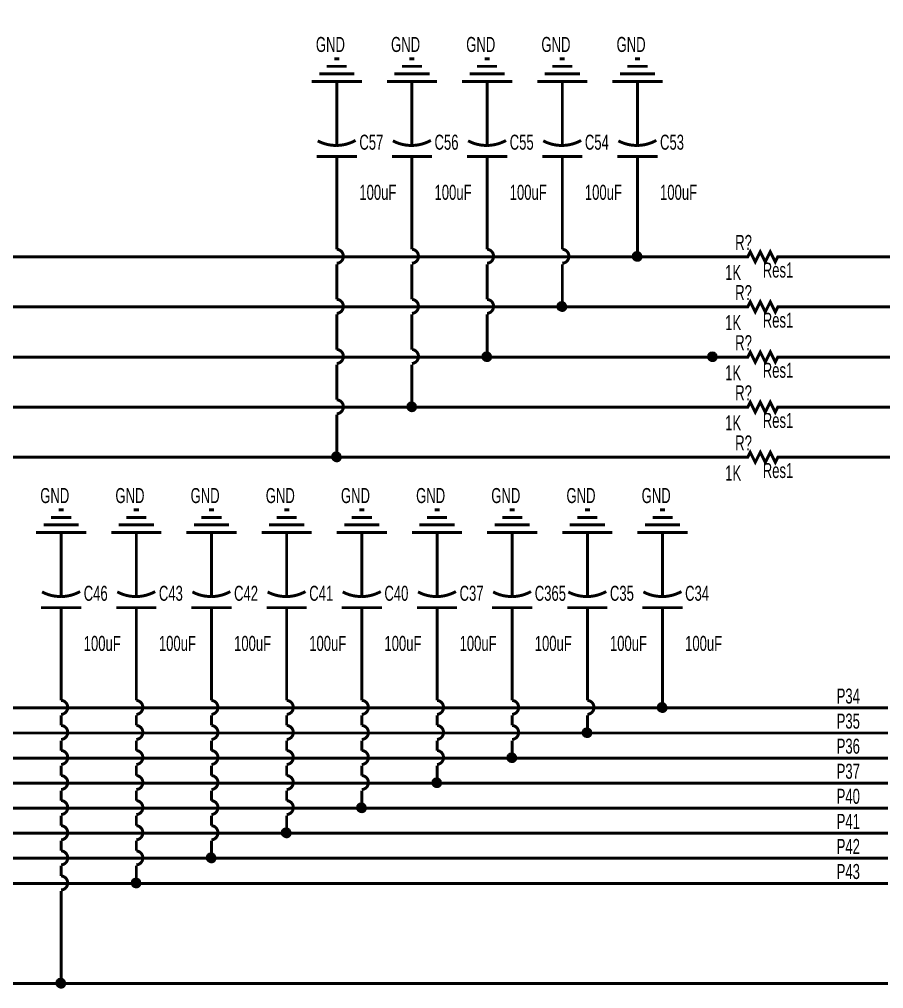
# Model space of a CAD drawing. Extents: x 0 to 22.3, y 0 to 15.7.
# Drawn here: x 2.633 to 6.082, y 2.88 to 6.747 of the extents above; entities that cross this region are included whole.
import ezdxf

# ---------------------------------------------------------------- set-up
doc = ezdxf.new("R2010")
doc.units = 0
doc.header["$MEASUREMENT"] = 0
doc.layers.get('0').update_dxf_attribs({"linetype": 'CONTINUOUS'})

msp = doc.modelspace()

# ---------------------------------------------------------------- linework, layer by layer
at = {"const_width": 0.0118}
for points in [[(5.4, 5.8), (2.3, 5.8), (2.3, 7.2), (0.9, 7.2)], [(5.4, 5.6), (2.2, 5.6), (2.2, 7.1), (0.9, 7.1)], [(5.5, 5.4), (2.1, 5.4), (2.1, 7), (0.9, 7)], [(5.4, 5.2), (2, 5.2), (2, 6.9), (0.9, 6.9)], [(5.4, 5), (1.9, 5), (1.9, 6.8), (0.9, 6.8)], [(5.9, 4), (1.8, 4), (1.8, 6.7), (0.9, 6.7)], [(5.9, 3.9), (1.7, 3.9), (1.7, 6.6), (0.9, 6.6)], [(3.89, 6.59), (3.91, 6.59)], [(4.19, 6.59), (4.21, 6.59)], [(4.49, 6.59), (4.51, 6.59)], [(4.79, 6.59), (4.81, 6.59)], [(5.09, 6.59), (5.11, 6.59)], [(3.83, 6.53), (3.97, 6.53)], [(3.86, 6.56), (3.94, 6.56)], [(4.13, 6.53), (4.27, 6.53)], [(4.16, 6.56), (4.24, 6.56)], [(4.43, 6.53), (4.57, 6.53)], [(4.46, 6.56), (4.54, 6.56)], [(4.73, 6.53), (4.87, 6.53)], [(4.76, 6.56), (4.84, 6.56)], [(5.03, 6.53), (5.17, 6.53)], [(5.06, 6.56), (5.14, 6.56)], [(5.9, 3.8), (1.6, 3.8), (1.6, 6.5), (0.9, 6.5)], [(3.8, 6.5), (4, 6.5)], [(3.9, 6.4), (3.9, 6.5)], [(4.1, 6.5), (4.3, 6.5)], [(4.2, 6.4), (4.2, 6.5)], [(4.4, 6.5), (4.6, 6.5)], [(4.5, 6.4), (4.5, 6.5)], [(4.7, 6.5), (4.9, 6.5)], [(4.8, 6.4), (4.8, 6.5)], [(5, 6.5), (5.2, 6.5)], [(5.1, 6.4), (5.1, 6.5)], [(5.9, 3.7), (1.5, 3.7), (1.5, 6.4), (0.9, 6.4)], [(3.9, 6.3), (3.9, 6.4)], [(4.2, 6.3), (4.2, 6.4)], [(4.5, 6.3), (4.5, 6.4)], [(4.8, 6.3), (4.8, 6.4)], [(5.1, 6.3), (5.1, 6.4)], [(5.9, 3.6), (1.4, 3.6), (1.4, 6.3), (0.9, 6.3)], [(3.9, 6.24), (3.9, 6.3)], [(4.2, 6.24), (4.2, 6.3)], [(4.5, 6.24), (4.5, 6.3)], [(4.8, 6.24), (4.8, 6.3)], [(5.1, 6.24), (5.1, 6.3)], [(3.823824, 6.262659), (3.836268, 6.256744), (3.84918, 6.251936), (3.862462, 6.248272), (3.876013, 6.24578), (3.889729, 6.244479), (3.89994, 6.244289)], [(3.89994, 6.244289), (3.913695, 6.24508), (3.927329, 6.247066), (3.940738, 6.250234), (3.95382, 6.254558), (3.966475, 6.260007), (3.975066, 6.264489)], [(4.12367, 6.262745), (4.136142, 6.256815), (4.149083, 6.251993), (4.162398, 6.248314), (4.175982, 6.245806), (4.189735, 6.244489), (4.199952, 6.244287)], [(4.199952, 6.244287), (4.213745, 6.245059), (4.227419, 6.247028), (4.240869, 6.250178), (4.253992, 6.254485), (4.266689, 6.259917), (4.275334, 6.264401)], [(4.423924, 6.262831), (4.436354, 6.256887), (4.449255, 6.25205), (4.462528, 6.248355), (4.476073, 6.245831), (4.489786, 6.244498), (4.499952, 6.244284)], [(4.499952, 6.244284), (4.513709, 6.245039), (4.527348, 6.246989), (4.540765, 6.250122), (4.553858, 6.254412), (4.566527, 6.259827), (4.575177, 6.264313)], [(4.723872, 6.262741), (4.736309, 6.256812), (4.749216, 6.25199), (4.762494, 6.248312), (4.776041, 6.245805), (4.789756, 6.244488), (4.799946, 6.244287)], [(4.799946, 6.244287), (4.813702, 6.24506), (4.827338, 6.24703), (4.840751, 6.25018), (4.853838, 6.254488), (4.8665, 6.259921), (4.875119, 6.264405)], [(5.02382, 6.262651), (5.036264, 6.256737), (5.049177, 6.251931), (5.062459, 6.248268), (5.07601, 6.245778), (5.089726, 6.244478), (5.09994, 6.24429)], [(5.09994, 6.24429), (5.113695, 6.245082), (5.127328, 6.24707), (5.140737, 6.250239), (5.153818, 6.254565), (5.166472, 6.260015), (5.175061, 6.264497)], [(5.9, 3.5), (1.3, 3.5), (1.3, 6.2), (0.9, 6.2)], [(3.98, 6.2), (3.82, 6.2)], [(3.9, 6.2), (3.9, 6.1)], [(4.28, 6.2), (4.12, 6.2)], [(4.2, 6.2), (4.2, 6.1)], [(4.58, 6.2), (4.42, 6.2)], [(4.5, 6.2), (4.5, 6.1)], [(4.88, 6.2), (4.72, 6.2)], [(4.8, 6.2), (4.8, 6.1)], [(5.18, 6.2), (5.02, 6.2)], [(5.1, 6.2), (5.1, 6.1)], [(5.9, 3.4), (1.2, 3.4), (1.2, 6.1), (0.9, 6.1)], [(3.9, 6.1), (3.9, 5.83)], [(4.2, 6.1), (4.2, 5.83)], [(4.5, 6.1), (4.5, 5.83)], [(4.8, 6.1), (4.8, 5.83)], [(5.1, 6.1), (5.1, 5.8)], [(5.9, 3.3), (1.1, 3.3), (1.1, 6), (0.9, 6)], [(6.1, 2.9), (1, 2.9), (1, 5.9), (0.9, 5.9)], [(3.899769, 5.774118), (3.902202, 5.774361), (3.904604, 5.774816), (3.906958, 5.775477), (3.909245, 5.776342), (3.911448, 5.777403), (3.91355, 5.778651), (3.915536, 5.780079), (3.917389, 5.781673), (3.919097, 5.783424), (3.920645, 5.785316), (3.922023, 5.787337), (3.923219, 5.789469), (3.924225, 5.791698), (3.925033, 5.794006), (3.925637, 5.796376), (3.926032, 5.79879), (3.926215, 5.801228), (3.926185, 5.803673), (3.925942, 5.806107), (3.925488, 5.80851), (3.924826, 5.810864), (3.923962, 5.813151), (3.922901, 5.815355), (3.921653, 5.817458), (3.920226, 5.819443), (3.918631, 5.821297), (3.916881, 5.823005), (3.914989, 5.824554), (3.912969, 5.825932), (3.910837, 5.827128), (3.908608, 5.828135), (3.906301, 5.828943), (3.903931, 5.829546), (3.901519, 5.829941), (3.900005, 5.83008)], [(4.19974, 5.77413), (4.202171, 5.77439), (4.20457, 5.77486), (4.206919, 5.775539), (4.2092, 5.776419), (4.211396, 5.777495), (4.21349, 5.778758), (4.215465, 5.780199), (4.217308, 5.781806), (4.219003, 5.783569), (4.220538, 5.785472), (4.221902, 5.787501), (4.223084, 5.789642), (4.224074, 5.791878), (4.224866, 5.794192), (4.225453, 5.796566), (4.225832, 5.798982), (4.225998, 5.801422), (4.225951, 5.803867), (4.225691, 5.806298), (4.225221, 5.808698), (4.224543, 5.811047), (4.223662, 5.813329), (4.222587, 5.815525), (4.221324, 5.817619), (4.219883, 5.819595), (4.218276, 5.821438), (4.216514, 5.823134), (4.214611, 5.824669), (4.212582, 5.826033), (4.210441, 5.827215), (4.208206, 5.828206), (4.205893, 5.828998), (4.20352, 5.829585), (4.201104, 5.829964), (4.200004, 5.830065)], [(4.49971, 5.774142), (4.50214, 5.774419), (4.504536, 5.774906), (4.50688, 5.775601), (4.509155, 5.776497), (4.511343, 5.777588), (4.513428, 5.778865), (4.515393, 5.78032), (4.517225, 5.78194), (4.518908, 5.783714), (4.52043, 5.785627), (4.52178, 5.787667), (4.522947, 5.789816), (4.523922, 5.792058), (4.524698, 5.794377), (4.525269, 5.796755), (4.525631, 5.799174), (4.52578, 5.801614), (4.525716, 5.804059), (4.52544, 5.806489), (4.524953, 5.808885), (4.524258, 5.81123), (4.523362, 5.813506), (4.522272, 5.815694), (4.520994, 5.817779), (4.51954, 5.819745), (4.51792, 5.821577), (4.516147, 5.823261), (4.514234, 5.824783), (4.512195, 5.826133), (4.510046, 5.8273), (4.507804, 5.828276), (4.505486, 5.829052), (4.503108, 5.829623), (4.50069, 5.829985), (4.500003, 5.830048)], [(4.799796, 5.774109), (4.80223, 5.774337), (4.804635, 5.774776), (4.806993, 5.775423), (4.809285, 5.776273), (4.811495, 5.77732), (4.813605, 5.778555), (4.8156, 5.77997), (4.817463, 5.781553), (4.819181, 5.783293), (4.820742, 5.785176), (4.822132, 5.787187), (4.823342, 5.789312), (4.824362, 5.791535), (4.825184, 5.793838), (4.825803, 5.796204), (4.826213, 5.798615), (4.826411, 5.801052), (4.826397, 5.803497), (4.826169, 5.805932), (4.82573, 5.808338), (4.825083, 5.810696), (4.824233, 5.812989), (4.823186, 5.815199), (4.821951, 5.81731), (4.820537, 5.819305), (4.818954, 5.821168), (4.817215, 5.822887), (4.815332, 5.824448), (4.813321, 5.825838), (4.811196, 5.827048), (4.808974, 5.828069), (4.806672, 5.828891), (4.804306, 5.82951), (4.801896, 5.82992), (4.800005, 5.830093)], [(5.5, 5.8), (5.4, 5.8)], [(5.7, 5.8), (5.66, 5.8), (5.65, 5.78), (5.63, 5.82), (5.61, 5.78), (5.59, 5.82), (5.57, 5.78), (5.55, 5.82), (5.54, 5.8), (5.5, 5.8)], [(5.7, 5.8), (5.8, 5.8)], [(6.9, 5.8), (5.8, 5.8)], [(3.9, 5.77), (3.9, 5.63)], [(4.2, 5.77), (4.2, 5.63)], [(4.5, 5.77), (4.5, 5.63)], [(4.8, 5.77), (4.8, 5.6)], [(3.899764, 5.574217), (3.902197, 5.57446), (3.9046, 5.574914), (3.906954, 5.575575), (3.909241, 5.576439), (3.911444, 5.5775), (3.913546, 5.578748), (3.915532, 5.580175), (3.917386, 5.581769), (3.919094, 5.583519), (3.920642, 5.585412), (3.92202, 5.587432), (3.923217, 5.589564), (3.924224, 5.591793), (3.925032, 5.594101), (3.925636, 5.596471), (3.926031, 5.598884), (3.926215, 5.601323), (3.926185, 5.603768), (3.925943, 5.606201), (3.925489, 5.608604), (3.924828, 5.610959), (3.923963, 5.613246), (3.922903, 5.61545), (3.921655, 5.617553), (3.920229, 5.619539), (3.918635, 5.621393), (3.916885, 5.623101), (3.914993, 5.62465), (3.912973, 5.626028), (3.910841, 5.627225), (3.908613, 5.628232), (3.906305, 5.62904), (3.903936, 5.629645), (3.901523, 5.63004), (3.900011, 5.630179)], [(4.199734, 5.574229), (4.202166, 5.574488), (4.204565, 5.574958), (4.206914, 5.575636), (4.209195, 5.576516), (4.211391, 5.577591), (4.213485, 5.578854), (4.215461, 5.580295), (4.217304, 5.581902), (4.218999, 5.583664), (4.220535, 5.585567), (4.221899, 5.587596), (4.223081, 5.589737), (4.224072, 5.591972), (4.224865, 5.594286), (4.225452, 5.59666), (4.225831, 5.599076), (4.225998, 5.601515), (4.225951, 5.60396), (4.225692, 5.606392), (4.225222, 5.608792), (4.224544, 5.611142), (4.223665, 5.613423), (4.222589, 5.61562), (4.221327, 5.617714), (4.219887, 5.61969), (4.21828, 5.621533), (4.216518, 5.623229), (4.214616, 5.624765), (4.212587, 5.62613), (4.210446, 5.627312), (4.208211, 5.628303), (4.205898, 5.629096), (4.203525, 5.629683), (4.201109, 5.630062), (4.200012, 5.630164)], [(4.499704, 5.574241), (4.502134, 5.574517), (4.50453, 5.575004), (4.506874, 5.575698), (4.509149, 5.576594), (4.511338, 5.577684), (4.513423, 5.578961), (4.515389, 5.580415), (4.517221, 5.582035), (4.518904, 5.583808), (4.520427, 5.585722), (4.521777, 5.587761), (4.522944, 5.589909), (4.52392, 5.592152), (4.524696, 5.594471), (4.525268, 5.596848), (4.52563, 5.599267), (4.52578, 5.601708), (4.525717, 5.604152), (4.525441, 5.606582), (4.524954, 5.608979), (4.52426, 5.611324), (4.523365, 5.613599), (4.522275, 5.615788), (4.520998, 5.617874), (4.519544, 5.61984), (4.517925, 5.621672), (4.516152, 5.623356), (4.514239, 5.624879), (4.5122, 5.626229), (4.510052, 5.627397), (4.50781, 5.628373), (4.505491, 5.629149), (4.503114, 5.629721), (4.500696, 5.630083), (4.500011, 5.630147)], [(5.7, 5.6), (5.66, 5.6), (5.65, 5.58), (5.63, 5.62), (5.61, 5.58), (5.59, 5.62), (5.57, 5.58), (5.55, 5.62), (5.54, 5.6), (5.5, 5.6)], [(3.9, 5.57), (3.9, 5.43)], [(4.2, 5.57), (4.2, 5.43)], [(4.5, 5.57), (4.5, 5.4)], [(5.5, 5.6), (5.4, 5.6)], [(5.7, 5.6), (5.8, 5.6)], [(6.87, 5.6), (5.8, 5.6)], [(3.899759, 5.374317), (3.902192, 5.374559), (3.904595, 5.375013), (3.906949, 5.375674), (3.909236, 5.376537), (3.91144, 5.377597), (3.913542, 5.378845), (3.915528, 5.380272), (3.917382, 5.381866), (3.91909, 5.383616), (3.92064, 5.385508), (3.922018, 5.387528), (3.923215, 5.38966), (3.924222, 5.391889), (3.92503, 5.394196), (3.925635, 5.396566), (3.926031, 5.398979), (3.926215, 5.401418), (3.926186, 5.403863), (3.925943, 5.406296), (3.92549, 5.4087), (3.924829, 5.411054), (3.923965, 5.413342), (3.922906, 5.415546), (3.921658, 5.417649), (3.920232, 5.419635), (3.918638, 5.421489), (3.916888, 5.423198), (3.914997, 5.424747), (3.912977, 5.426126), (3.910845, 5.427323), (3.908617, 5.42833), (3.90631, 5.429139), (3.903941, 5.429744), (3.901528, 5.43014), (3.900018, 5.430279)], [(4.199729, 5.374328), (4.20216, 5.374587), (4.20456, 5.375057), (4.206909, 5.375734), (4.20919, 5.376614), (4.211387, 5.377689), (4.213481, 5.378951), (4.215457, 5.380391), (4.2173, 5.381998), (4.218996, 5.38376), (4.220532, 5.385662), (4.221896, 5.387691), (4.223079, 5.389832), (4.22407, 5.392067), (4.224863, 5.394381), (4.225451, 5.396754), (4.225831, 5.39917), (4.225998, 5.40161), (4.225952, 5.404055), (4.225693, 5.406487), (4.225223, 5.408887), (4.224546, 5.411236), (4.223667, 5.413518), (4.222592, 5.415715), (4.22133, 5.417809), (4.21989, 5.419786), (4.218283, 5.421629), (4.216522, 5.423326), (4.21462, 5.424862), (4.212591, 5.426227), (4.210451, 5.427409), (4.208216, 5.428401), (4.205903, 5.429194), (4.20353, 5.429782), (4.201115, 5.430162), (4.200019, 5.430263)], [(5.7, 5.4), (5.66, 5.4), (5.65, 5.38), (5.63, 5.42), (5.61, 5.38), (5.59, 5.42), (5.57, 5.38), (5.55, 5.42), (5.54, 5.4), (5.5, 5.4)], [(3.9, 5.37), (3.9, 5.23)], [(4.2, 5.37), (4.2, 5.2)], [(5.5, 5.4), (5.4, 5.4)], [(5.7, 5.4), (5.8, 5.4)], [(6.87, 5.4), (5.8, 5.4)], [(3.899797, 5.173549), (3.90223, 5.173795), (3.904632, 5.174252), (3.906985, 5.174916), (3.909271, 5.175783), (3.911473, 5.176846), (3.913574, 5.178097), (3.915558, 5.179526), (3.91741, 5.181122), (3.919116, 5.182875), (3.920662, 5.184769), (3.922038, 5.18679), (3.923232, 5.188924), (3.924236, 5.191154), (3.925041, 5.193463), (3.925643, 5.195833), (3.926035, 5.198247), (3.926216, 5.200686), (3.926183, 5.203131), (3.925938, 5.205564), (3.925481, 5.207967), (3.924817, 5.21032), (3.92395, 5.212607), (3.922888, 5.214809), (3.921637, 5.216911), (3.920208, 5.218895), (3.918612, 5.220747), (3.91686, 5.222454), (3.914966, 5.224), (3.912945, 5.225376), (3.910812, 5.226571), (3.908582, 5.227575), (3.906274, 5.22838), (3.903904, 5.228982), (3.901491, 5.229374), (3.899969, 5.229512)], [(5.7, 5.2), (5.66, 5.2), (5.65, 5.18), (5.63, 5.22), (5.61, 5.18), (5.59, 5.22), (5.57, 5.18), (5.55, 5.22), (5.54, 5.2), (5.5, 5.2)], [(5.5, 5.2), (5.4, 5.2)], [(5.7, 5.2), (5.8, 5.2)], [(6.87, 5.2), (5.8, 5.2)], [(3.9, 5.17), (3.9, 5)], [(5.7, 5), (5.66, 5), (5.65, 4.98), (5.63, 5.02), (5.61, 4.98), (5.59, 5.02), (5.57, 4.98), (5.55, 5.02), (5.54, 5), (5.5, 5)], [(5.5, 5), (5.4, 5)], [(5.7, 5), (5.8, 5)], [(6.87, 5), (5.8, 5)], [(2.79, 4.79), (2.81, 4.79)], [(3.09, 4.79), (3.11, 4.79)], [(3.39, 4.79), (3.41, 4.79)], [(3.69, 4.79), (3.71, 4.79)], [(3.99, 4.79), (4.01, 4.79)], [(4.29, 4.79), (4.31, 4.79)], [(4.59, 4.79), (4.61, 4.79)], [(4.89, 4.79), (4.91, 4.79)], [(5.19, 4.79), (5.21, 4.79)], [(2.76, 4.76), (2.84, 4.76)], [(3.06, 4.76), (3.14, 4.76)], [(3.36, 4.76), (3.44, 4.76)], [(3.66, 4.76), (3.74, 4.76)], [(3.96, 4.76), (4.04, 4.76)], [(4.26, 4.76), (4.34, 4.76)], [(4.56, 4.76), (4.64, 4.76)], [(4.86, 4.76), (4.94, 4.76)], [(5.16, 4.76), (5.24, 4.76)], [(2.73, 4.73), (2.87, 4.73)], [(3.03, 4.73), (3.17, 4.73)], [(3.33, 4.73), (3.47, 4.73)], [(3.63, 4.73), (3.77, 4.73)], [(3.93, 4.73), (4.07, 4.73)], [(4.23, 4.73), (4.37, 4.73)], [(4.53, 4.73), (4.67, 4.73)], [(4.83, 4.73), (4.97, 4.73)], [(5.13, 4.73), (5.27, 4.73)], [(2.7, 4.7), (2.9, 4.7)], [(2.8, 4.6), (2.8, 4.7)], [(3, 4.7), (3.2, 4.7)], [(3.1, 4.6), (3.1, 4.7)], [(3.3, 4.7), (3.5, 4.7)], [(3.4, 4.6), (3.4, 4.7)], [(3.6, 4.7), (3.8, 4.7)], [(3.7, 4.6), (3.7, 4.7)], [(3.9, 4.7), (4.1, 4.7)], [(4, 4.6), (4, 4.7)], [(4.2, 4.7), (4.4, 4.7)], [(4.3, 4.6), (4.3, 4.7)], [(4.5, 4.7), (4.7, 4.7)], [(4.6, 4.6), (4.6, 4.7)], [(4.8, 4.7), (5, 4.7)], [(4.9, 4.6), (4.9, 4.7)], [(5.1, 4.7), (5.3, 4.7)], [(5.2, 4.6), (5.2, 4.7)], [(2.8, 4.5), (2.8, 4.6)], [(3.1, 4.5), (3.1, 4.6)], [(3.4, 4.5), (3.4, 4.6)], [(3.7, 4.5), (3.7, 4.6)], [(4, 4.5), (4, 4.6)], [(4.3, 4.5), (4.3, 4.6)], [(4.6, 4.5), (4.6, 4.6)], [(4.9, 4.5), (4.9, 4.6)], [(5.2, 4.5), (5.2, 4.6)], [(2.8, 4.44), (2.8, 4.5)], [(3.1, 4.44), (3.1, 4.5)], [(3.4, 4.44), (3.4, 4.5)], [(3.7, 4.44), (3.7, 4.5)], [(4, 4.44), (4, 4.5)], [(4.3, 4.44), (4.3, 4.5)], [(4.6, 4.44), (4.6, 4.5)], [(4.9, 4.44), (4.9, 4.5)], [(5.2, 4.44), (5.2, 4.5)], [(2.723721, 4.462835), (2.736187, 4.456895), (2.749125, 4.452062), (2.762436, 4.448371), (2.776019, 4.445852), (2.78977, 4.444524), (2.799955, 4.444313)], [(2.799955, 4.444313), (2.81375, 4.445071), (2.827426, 4.447025), (2.840879, 4.450162), (2.854007, 4.454455), (2.866709, 4.459874), (2.875366, 4.464353)], [(3.023975, 4.462921), (3.0364, 4.456967), (3.049297, 4.452119), (3.062567, 4.448413), (3.07611, 4.445878), (3.089822, 4.444533), (3.099956, 4.44431)], [(3.099956, 4.44431), (3.113714, 4.445051), (3.127355, 4.446987), (3.140775, 4.450106), (3.153872, 4.454383), (3.166547, 4.459785), (3.175209, 4.464266)], [(3.323923, 4.462831), (3.336355, 4.456892), (3.349258, 4.452059), (3.362532, 4.448369), (3.376078, 4.445851), (3.389792, 4.444523), (3.39995, 4.444313)], [(3.39995, 4.444313), (3.413707, 4.445072), (3.427345, 4.447027), (3.440761, 4.450164), (3.453853, 4.454459), (3.46652, 4.459878), (3.475151, 4.464357)], [(3.62387, 4.462741), (3.63631, 4.456817), (3.649219, 4.452), (3.662498, 4.448326), (3.676046, 4.445824), (3.689761, 4.444513), (3.699944, 4.444315)], [(3.699944, 4.444315), (3.7137, 4.445093), (3.727335, 4.447067), (3.740747, 4.450223), (3.753833, 4.454535), (3.766493, 4.459972), (3.775093, 4.464449)], [(3.923716, 4.462827), (3.936183, 4.456888), (3.949122, 4.452056), (3.962433, 4.448367), (3.976016, 4.44585), (3.989767, 4.444523), (3.999955, 4.444313)], [(3.999955, 4.444313), (4.013749, 4.445073), (4.027425, 4.447029), (4.040878, 4.450167), (4.054005, 4.454462), (4.066707, 4.459882), (4.075361, 4.464361)], [(4.223971, 4.462913), (4.236396, 4.45696), (4.249294, 4.452113), (4.262564, 4.448409), (4.276107, 4.445876), (4.289819, 4.444533), (4.299956, 4.444311)], [(4.299956, 4.444311), (4.313713, 4.445053), (4.327354, 4.446991), (4.340774, 4.450111), (4.353871, 4.454389), (4.366545, 4.459793), (4.375204, 4.464274)], [(4.523918, 4.462823), (4.536351, 4.456885), (4.549254, 4.452054), (4.562529, 4.448366), (4.576075, 4.445849), (4.589789, 4.444522), (4.59995, 4.444313)], [(4.59995, 4.444313), (4.613706, 4.445074), (4.627344, 4.447031), (4.64076, 4.450169), (4.653851, 4.454465), (4.666518, 4.459886), (4.675146, 4.464365)], [(4.823866, 4.462733), (4.836306, 4.45681), (4.849215, 4.451994), (4.862495, 4.448322), (4.876044, 4.445822), (4.889759, 4.444512), (4.899944, 4.444316)], [(4.899944, 4.444316), (4.913699, 4.445095), (4.927334, 4.447071), (4.940746, 4.450228), (4.953831, 4.454542), (4.96649, 4.45998), (4.975088, 4.464457)], [(5.123712, 4.462819), (5.136179, 4.456882), (5.149118, 4.452051), (5.16243, 4.448364), (5.176013, 4.445847), (5.189765, 4.444522), (5.199954, 4.444313)], [(5.199954, 4.444313), (5.213749, 4.445075), (5.227424, 4.447033), (5.240876, 4.450172), (5.254003, 4.454469), (5.266705, 4.459891), (5.275356, 4.46437)], [(2.88, 4.4), (2.72, 4.4)], [(2.8, 4.4), (2.8, 4.3)], [(3.18, 4.4), (3.02, 4.4)], [(3.1, 4.4), (3.1, 4.3)], [(3.48, 4.4), (3.32, 4.4)], [(3.4, 4.4), (3.4, 4.3)], [(3.78, 4.4), (3.62, 4.4)], [(3.7, 4.4), (3.7, 4.3)], [(4.08, 4.4), (3.92, 4.4)], [(4, 4.4), (4, 4.3)], [(4.38, 4.4), (4.22, 4.4)], [(4.3, 4.4), (4.3, 4.3)], [(4.68, 4.4), (4.52, 4.4)], [(4.6, 4.4), (4.6, 4.3)], [(4.98, 4.4), (4.82, 4.4)], [(4.9, 4.4), (4.9, 4.3)], [(5.28, 4.4), (5.12, 4.4)], [(5.2, 4.4), (5.2, 4.3)], [(2.8, 4.3), (2.8, 4.03)], [(3.1, 4.3), (3.1, 4.03)], [(3.4, 4.3), (3.4, 4.03)], [(3.7, 4.3), (3.7, 4.03)], [(4, 4.3), (4, 4.03)], [(4.3, 4.3), (4.3, 4.03)], [(4.6, 4.3), (4.6, 4.03)], [(4.9, 4.3), (4.9, 4.03)], [(5.2, 4.3), (5.2, 4)], [(2.799761, 3.974148), (2.802193, 3.974395), (2.804595, 3.974853), (2.806947, 3.975519), (2.809233, 3.976388), (2.811434, 3.977452), (2.813534, 3.978704), (2.815518, 3.980134), (2.817368, 3.981732), (2.819073, 3.983485), (2.820618, 3.985381), (2.821993, 3.987403), (2.823186, 3.989538), (2.824188, 3.991768), (2.824992, 3.994078), (2.825592, 3.996449), (2.825983, 3.998863), (2.826162, 4.001301), (2.826128, 4.003747), (2.825881, 4.00618), (2.825423, 4.008582), (2.824757, 4.010935), (2.823889, 4.013221), (2.822825, 4.015423), (2.821573, 4.017523), (2.820143, 4.019507), (2.818545, 4.021358), (2.816792, 4.023063), (2.814898, 4.024609), (2.812875, 4.025983), (2.810741, 4.027176), (2.808511, 4.028179), (2.806202, 4.028983), (2.803832, 4.029583), (2.801418, 4.029974), (2.800007, 4.030104)], [(3.099731, 3.97416), (3.102162, 3.974424), (3.10456, 3.974898), (3.106908, 3.97558), (3.109188, 3.976464), (3.111382, 3.977544), (3.113473, 3.978811), (3.115446, 3.980255), (3.117286, 3.981865), (3.118979, 3.98363), (3.120511, 3.985536), (3.121871, 3.987568), (3.12305, 3.989711), (3.124036, 3.991948), (3.124825, 3.994263), (3.125408, 3.996638), (3.125782, 3.999054), (3.125945, 4.001495), (3.125894, 4.003939), (3.12563, 4.006371), (3.125155, 4.00877), (3.124473, 4.011118), (3.12359, 4.013398), (3.12251, 4.015592), (3.121244, 4.017684), (3.1198, 4.019658), (3.11819, 4.021498), (3.116425, 4.023191), (3.11452, 4.024724), (3.112489, 4.026084), (3.110346, 4.027263), (3.108109, 4.02825), (3.105795, 4.029038), (3.10342, 4.029622), (3.101004, 4.029996), (3.100006, 4.030088)], [(3.399701, 3.974173), (3.40213, 3.974453), (3.404525, 3.974945), (3.406869, 3.975643), (3.409142, 3.976543), (3.411329, 3.977637), (3.413411, 3.978918), (3.415374, 3.980376), (3.417203, 3.981999), (3.418883, 3.983775), (3.420403, 3.985692), (3.421749, 3.987733), (3.422912, 3.989884), (3.423884, 3.992128), (3.424656, 3.994448), (3.425223, 3.996827), (3.425581, 3.999246), (3.425726, 4.001687), (3.425659, 4.004132), (3.425378, 4.006561), (3.424887, 4.008957), (3.424189, 4.0113), (3.42329, 4.013574), (3.422195, 4.015761), (3.420915, 4.017844), (3.419457, 4.019808), (3.417834, 4.021637), (3.416058, 4.023318), (3.414142, 4.024837), (3.412101, 4.026184), (3.409951, 4.027347), (3.407707, 4.028319), (3.405388, 4.029091), (3.403009, 4.029659), (3.400591, 4.030016), (3.400005, 4.030071)], [(3.699787, 3.974138), (3.702221, 3.97437), (3.704626, 3.974813), (3.706983, 3.975464), (3.709274, 3.976318), (3.711482, 3.977369), (3.71359, 3.978608), (3.715582, 3.980026), (3.717442, 3.981612), (3.719158, 3.983354), (3.720715, 3.98524), (3.722102, 3.987253), (3.723308, 3.989381), (3.724325, 3.991605), (3.725143, 3.993909), (3.725758, 3.996276), (3.726164, 3.998688), (3.726359, 4.001125), (3.72634, 4.003571), (3.726108, 4.006005), (3.725665, 4.00841), (3.725014, 4.010767), (3.724161, 4.013059), (3.72311, 4.015267), (3.721872, 4.017376), (3.720454, 4.019368), (3.718868, 4.021229), (3.717126, 4.022945), (3.715241, 4.024503), (3.713228, 4.02589), (3.711101, 4.027097), (3.708877, 4.028113), (3.706573, 4.028932), (3.704207, 4.029547), (3.701796, 4.029953), (3.700007, 4.030117)], [(3.999758, 3.974149), (4.00219, 3.974398), (4.004592, 3.974857), (4.006944, 3.975524), (4.009229, 3.976394), (4.01143, 3.97746), (4.013529, 3.978713), (4.015511, 3.980145), (4.017361, 3.981744), (4.019065, 3.983498), (4.020609, 3.985394), (4.021982, 3.987417), (4.023174, 3.989553), (4.024175, 3.991784), (4.024977, 3.994094), (4.025576, 3.996465), (4.025965, 3.998879), (4.026143, 4.001318), (4.026107, 4.003764), (4.025859, 4.006196), (4.025399, 4.008598), (4.024732, 4.010951), (4.023863, 4.013237), (4.022797, 4.015438), (4.021544, 4.017537), (4.020113, 4.01952), (4.018514, 4.02137), (4.01676, 4.023074), (4.014865, 4.024619), (4.012842, 4.025992), (4.010707, 4.027184), (4.008476, 4.028185), (4.006166, 4.028988), (4.003796, 4.029586), (4.001382, 4.029976), (4.000007, 4.030103)], [(4.299728, 3.974161), (4.302159, 3.974426), (4.304557, 3.974902), (4.306905, 3.975586), (4.309184, 3.976471), (4.311377, 3.977552), (4.313468, 3.97882), (4.31544, 3.980265), (4.317279, 3.981877), (4.31897, 3.983643), (4.320501, 3.985549), (4.321861, 3.987582), (4.323037, 3.989726), (4.324023, 3.991964), (4.32481, 3.994279), (4.325392, 3.996654), (4.325765, 3.999071), (4.325925, 4.001512), (4.325873, 4.003956), (4.325608, 4.006387), (4.325132, 4.008786), (4.324448, 4.011134), (4.323563, 4.013414), (4.322483, 4.015607), (4.321215, 4.017699), (4.31977, 4.019671), (4.318159, 4.02151), (4.316393, 4.023202), (4.314487, 4.024734), (4.312454, 4.026093), (4.310311, 4.02727), (4.308074, 4.028256), (4.305759, 4.029043), (4.303384, 4.029625), (4.300968, 4.029998), (4.300006, 4.030087)], [(4.599699, 3.974174), (4.602127, 3.974456), (4.604522, 3.974949), (4.606865, 3.975648), (4.609138, 3.97655), (4.611324, 3.977645), (4.613406, 3.978928), (4.615368, 3.980386), (4.617196, 3.982011), (4.618875, 3.983788), (4.620393, 3.985705), (4.621738, 3.987747), (4.6229, 3.989899), (4.62387, 3.992144), (4.624641, 3.994465), (4.625207, 3.996844), (4.625563, 3.999263), (4.625707, 4.001704), (4.625638, 4.004149), (4.625356, 4.006578), (4.624863, 4.008973), (4.624164, 4.011317), (4.623263, 4.01359), (4.622167, 4.015776), (4.620885, 4.017859), (4.619427, 4.019821), (4.617803, 4.021649), (4.616026, 4.023329), (4.614109, 4.024847), (4.612067, 4.026193), (4.609916, 4.027355), (4.607672, 4.028325), (4.605352, 4.029096), (4.602973, 4.029662), (4.600554, 4.030018), (4.600005, 4.030069)], [(4.899785, 3.974139), (4.902219, 3.974373), (4.904623, 3.974817), (4.906979, 3.97547), (4.90927, 3.976325), (4.911477, 3.977377), (4.913584, 3.978617), (4.915575, 3.980036), (4.917435, 3.981623), (4.91915, 3.983367), (4.920706, 3.985253), (4.922092, 3.987268), (4.923297, 3.989396), (4.924312, 3.991621), (4.925129, 3.993925), (4.925742, 3.996293), (4.926147, 3.998705), (4.92634, 4.001142), (4.926319, 4.003588), (4.926086, 4.006022), (4.925642, 4.008427), (4.924989, 4.010784), (4.924134, 4.013075), (4.923083, 4.015282), (4.921843, 4.01739), (4.920424, 4.019382), (4.918837, 4.021242), (4.917094, 4.022957), (4.915208, 4.024513), (4.913193, 4.025899), (4.911066, 4.027104), (4.908842, 4.02812), (4.906537, 4.028937), (4.90417, 4.02955), (4.901759, 4.029955), (4.900007, 4.030115)], [(6.1, 4), (5.9, 4)], [(2.8, 3.97), (2.8, 3.93)], [(3.1, 3.97), (3.1, 3.93)], [(3.4, 3.97), (3.4, 3.93)], [(3.7, 3.97), (3.7, 3.93)], [(4, 3.97), (4, 3.93)], [(4.3, 3.97), (4.3, 3.93)], [(4.6, 3.97), (4.6, 3.93)], [(4.9, 3.97), (4.9, 3.9)], [(2.799758, 3.874198), (2.802191, 3.874445), (2.804592, 3.874903), (2.806945, 3.875569), (2.809231, 3.876437), (2.811432, 3.877501), (2.813532, 3.878753), (2.815516, 3.880183), (2.817367, 3.881781), (2.819071, 3.883534), (2.820617, 3.885429), (2.821991, 3.887451), (2.823184, 3.889586), (2.824187, 3.891816), (2.824991, 3.894126), (2.825591, 3.896496), (2.825982, 3.89891), (2.826162, 3.901349), (2.826128, 3.903795), (2.825881, 3.906228), (2.825423, 3.90863), (2.824758, 3.910983), (2.82389, 3.913269), (2.822826, 3.915471), (2.821574, 3.917572), (2.820144, 3.919555), (2.818547, 3.921407), (2.816794, 3.923112), (2.8149, 3.924658), (2.812877, 3.926032), (2.810743, 3.927226), (2.808513, 3.928228), (2.806204, 3.929033), (2.803834, 3.929633), (2.801421, 3.930024), (2.80001, 3.930154)], [(3.099728, 3.87421), (3.102159, 3.874474), (3.104558, 3.874948), (3.106906, 3.87563), (3.109185, 3.876514), (3.111379, 3.877593), (3.113471, 3.878859), (3.115444, 3.880303), (3.117284, 3.881914), (3.118977, 3.883678), (3.120509, 3.885584), (3.12187, 3.887616), (3.123048, 3.889759), (3.124035, 3.891996), (3.124824, 3.894311), (3.125408, 3.896685), (3.125782, 3.899102), (3.125945, 3.901542), (3.125894, 3.903987), (3.12563, 3.906418), (3.125156, 3.908817), (3.124474, 3.911166), (3.123591, 3.913446), (3.122512, 3.91564), (3.121246, 3.917732), (3.119802, 3.919706), (3.118192, 3.921547), (3.116428, 3.92324), (3.114522, 3.924772), (3.112491, 3.926133), (3.110349, 3.927312), (3.108112, 3.928299), (3.105797, 3.929088), (3.103423, 3.929671), (3.101007, 3.930046), (3.10001, 3.930138)], [(3.399698, 3.874223), (3.402127, 3.874503), (3.404522, 3.874994), (3.406866, 3.875692), (3.409139, 3.876592), (3.411326, 3.877686), (3.413409, 3.878967), (3.415372, 3.880424), (3.417201, 3.882047), (3.418881, 3.883823), (3.420401, 3.885739), (3.421747, 3.887781), (3.422911, 3.889931), (3.423883, 3.892175), (3.424655, 3.894496), (3.425223, 3.896874), (3.425581, 3.899293), (3.425726, 3.901735), (3.425659, 3.904179), (3.425379, 3.906608), (3.424888, 3.909004), (3.42419, 3.911348), (3.423291, 3.913622), (3.422197, 3.915809), (3.420916, 3.917892), (3.419459, 3.919856), (3.417836, 3.921685), (3.416061, 3.923366), (3.414145, 3.924886), (3.412104, 3.926233), (3.409954, 3.927396), (3.40771, 3.928368), (3.405391, 3.929141), (3.403012, 3.929709), (3.400594, 3.930067), (3.40001, 3.930121)], [(3.699785, 3.874189), (3.702219, 3.87442), (3.704624, 3.874863), (3.70698, 3.875514), (3.709272, 3.876368), (3.71148, 3.877418), (3.713588, 3.878657), (3.71558, 3.880075), (3.717441, 3.881661), (3.719157, 3.883403), (3.720714, 3.885288), (3.722101, 3.887302), (3.723307, 3.889429), (3.724324, 3.891653), (3.725143, 3.893957), (3.725758, 3.896324), (3.726164, 3.898736), (3.726359, 3.901173), (3.72634, 3.903619), (3.726109, 3.906053), (3.725666, 3.908458), (3.725015, 3.910816), (3.724161, 3.913107), (3.723111, 3.915316), (3.721873, 3.917424), (3.720455, 3.919417), (3.71887, 3.921278), (3.717128, 3.922994), (3.715243, 3.924552), (3.713229, 3.925939), (3.711103, 3.927146), (3.708879, 3.928163), (3.706575, 3.928982), (3.704209, 3.929597), (3.701798, 3.930003), (3.70001, 3.930167)], [(3.999755, 3.874199), (4.002188, 3.874448), (4.004589, 3.874907), (4.006942, 3.875574), (4.009227, 3.876444), (4.011428, 3.877509), (4.013527, 3.878762), (4.015509, 3.880194), (4.017359, 3.881793), (4.019063, 3.883547), (4.020608, 3.885442), (4.021981, 3.887466), (4.023173, 3.889601), (4.024174, 3.891832), (4.024977, 3.894142), (4.025575, 3.896513), (4.025965, 3.898927), (4.026143, 3.901366), (4.026108, 3.903811), (4.025859, 3.906244), (4.0254, 3.908646), (4.024733, 3.910999), (4.023864, 3.913285), (4.022798, 3.915486), (4.021546, 3.917586), (4.020114, 3.919568), (4.018516, 3.921419), (4.016762, 3.923123), (4.014867, 3.924668), (4.012844, 3.926041), (4.010709, 3.927233), (4.008478, 3.928235), (4.006169, 3.929038), (4.003798, 3.929636), (4.001385, 3.930026), (4.00001, 3.930153)], [(4.299726, 3.874211), (4.302156, 3.874476), (4.304554, 3.874952), (4.306902, 3.875635), (4.309181, 3.876521), (4.311375, 3.877601), (4.313465, 3.878869), (4.315438, 3.880314), (4.317277, 3.881925), (4.318969, 3.883691), (4.3205, 3.885598), (4.321859, 3.88763), (4.323036, 3.889774), (4.324022, 3.892012), (4.324809, 3.894327), (4.325391, 3.896702), (4.325764, 3.899119), (4.325925, 3.901559), (4.325873, 3.904004), (4.325608, 3.906435), (4.325132, 3.908834), (4.324449, 3.911182), (4.323564, 3.913462), (4.322484, 3.915655), (4.321217, 3.917747), (4.319772, 3.919719), (4.318161, 3.921559), (4.316395, 3.923251), (4.314489, 3.924782), (4.312457, 3.926142), (4.310314, 3.927319), (4.308076, 3.928305), (4.305761, 3.929092), (4.303387, 3.929675), (4.30097, 3.930048), (4.30001, 3.930137)], [(4.599696, 3.874224), (4.602124, 3.874506), (4.604519, 3.874998), (4.606862, 3.875698), (4.609135, 3.876599), (4.611321, 3.877694), (4.613403, 3.878976), (4.615366, 3.880435), (4.617194, 3.882059), (4.618873, 3.883836), (4.620391, 3.885753), (4.621736, 3.887795), (4.622899, 3.889947), (4.623869, 3.892191), (4.62464, 3.894512), (4.625206, 3.896891), (4.625563, 3.89931), (4.625707, 3.901752), (4.625638, 3.904196), (4.625356, 3.906625), (4.624864, 3.909021), (4.624165, 3.911364), (4.623264, 3.913637), (4.622169, 3.915824), (4.620887, 3.917906), (4.619429, 3.919869), (4.617805, 3.921697), (4.616028, 3.923377), (4.614112, 3.924896), (4.61207, 3.926241), (4.609919, 3.927404), (4.607675, 3.928374), (4.605355, 3.929146), (4.602976, 3.929712), (4.600557, 3.930068), (4.600009, 3.930119)], [(2.8, 3.87), (2.8, 3.83)], [(3.1, 3.87), (3.1, 3.83)], [(3.4, 3.87), (3.4, 3.83)], [(3.7, 3.87), (3.7, 3.83)], [(4, 3.87), (4, 3.83)], [(4.3, 3.87), (4.3, 3.83)], [(4.6, 3.87), (4.6, 3.8)], [(6.1, 3.9), (5.9, 3.9)], [(2.799756, 3.774248), (2.802188, 3.774494), (2.80459, 3.774952), (2.806943, 3.775618), (2.809228, 3.776486), (2.81143, 3.777549), (2.81353, 3.778801), (2.815514, 3.780231), (2.817365, 3.781829), (2.81907, 3.783582), (2.820615, 3.785477), (2.82199, 3.787499), (2.823183, 3.789633), (2.824186, 3.791864), (2.824991, 3.794173), (2.825591, 3.796544), (2.825982, 3.798958), (2.826162, 3.801396), (2.826128, 3.803842), (2.825881, 3.806275), (2.825424, 3.808677), (2.824759, 3.81103), (2.823891, 3.813316), (2.822827, 3.815518), (2.821576, 3.817619), (2.820146, 3.819603), (2.818548, 3.821454), (2.816796, 3.82316), (2.814902, 3.824706), (2.81288, 3.826081), (2.810746, 3.827274), (2.808516, 3.828277), (2.806207, 3.829082), (2.803837, 3.829682), (2.801423, 3.830074), (2.800013, 3.830203)], [(3.099726, 3.774259), (3.102156, 3.774523), (3.104555, 3.774997), (3.106903, 3.775679), (3.109183, 3.776562), (3.111377, 3.777641), (3.113469, 3.778907), (3.115442, 3.780351), (3.117282, 3.781961), (3.118975, 3.783726), (3.120508, 3.785631), (3.121868, 3.787663), (3.123047, 3.789806), (3.124034, 3.792043), (3.124823, 3.794358), (3.125407, 3.796732), (3.125782, 3.799149), (3.125945, 3.801589), (3.125894, 3.804034), (3.125631, 3.806465), (3.125157, 3.808864), (3.124475, 3.811213), (3.123592, 3.813493), (3.122513, 3.815688), (3.121247, 3.81778), (3.119804, 3.819754), (3.118194, 3.821594), (3.11643, 3.823287), (3.114525, 3.82482), (3.112493, 3.826181), (3.110351, 3.82736), (3.108114, 3.828348), (3.1058, 3.829136), (3.103426, 3.82972), (3.10101, 3.830095), (3.100014, 3.830188)], [(3.399695, 3.774272), (3.402124, 3.774552), (3.404519, 3.775043), (3.406863, 3.775741), (3.409136, 3.77664), (3.411323, 3.777734), (3.413406, 3.779015), (3.41537, 3.780472), (3.417199, 3.782095), (3.418879, 3.783871), (3.420399, 3.785787), (3.421746, 3.787828), (3.42291, 3.789978), (3.423882, 3.792222), (3.424654, 3.794542), (3.425222, 3.796921), (3.42558, 3.79934), (3.425726, 3.801781), (3.425659, 3.804226), (3.425379, 3.806655), (3.424889, 3.809051), (3.424191, 3.811395), (3.423292, 3.813669), (3.422198, 3.815856), (3.420918, 3.817939), (3.419461, 3.819903), (3.417839, 3.821733), (3.416063, 3.823414), (3.414147, 3.824934), (3.412107, 3.826281), (3.409957, 3.827445), (3.407713, 3.828417), (3.405393, 3.82919), (3.403015, 3.829758), (3.400597, 3.830116), (3.400014, 3.83017)], [(3.699783, 3.774238), (3.702217, 3.77447), (3.704621, 3.774912), (3.706978, 3.775563), (3.709269, 3.776417), (3.711478, 3.777467), (3.713586, 3.778705), (3.715578, 3.780123), (3.717439, 3.781709), (3.719155, 3.783451), (3.720713, 3.785336), (3.7221, 3.78735), (3.723306, 3.789477), (3.724323, 3.791701), (3.725142, 3.794005), (3.725757, 3.796372), (3.726164, 3.798783), (3.726359, 3.801221), (3.72634, 3.803666), (3.726109, 3.806101), (3.725666, 3.808506), (3.725016, 3.810863), (3.724162, 3.813155), (3.723112, 3.815363), (3.721874, 3.817472), (3.720457, 3.819465), (3.718871, 3.821326), (3.717129, 3.823042), (3.715245, 3.8246), (3.713231, 3.825988), (3.711105, 3.827195), (3.708881, 3.828212), (3.706577, 3.829031), (3.704211, 3.829646), (3.7018, 3.830052), (3.700013, 3.830216)], [(3.999753, 3.774249), (4.002185, 3.774497), (4.004587, 3.774956), (4.006939, 3.775623), (4.009224, 3.776492), (4.011425, 3.777557), (4.013525, 3.77881), (4.015507, 3.780242), (4.017358, 3.78184), (4.019061, 3.783594), (4.020606, 3.78549), (4.02198, 3.787513), (4.023171, 3.789648), (4.024173, 3.791879), (4.024976, 3.794189), (4.025575, 3.79656), (4.025965, 3.798974), (4.026143, 3.801413), (4.026108, 3.803859), (4.02586, 3.806291), (4.025401, 3.808693), (4.024734, 3.811046), (4.023865, 3.813332), (4.0228, 3.815533), (4.021547, 3.817633), (4.020116, 3.819616), (4.018518, 3.821467), (4.016764, 3.823171), (4.014869, 3.824716), (4.012846, 3.826089), (4.010711, 3.827282), (4.008481, 3.828283), (4.006171, 3.829087), (4.003801, 3.829685), (4.001387, 3.830075), (4.000013, 3.830202)], [(4.299723, 3.774261), (4.302153, 3.774525), (4.304552, 3.775001), (4.306899, 3.775684), (4.309179, 3.776569), (4.311372, 3.777649), (4.313463, 3.778917), (4.315436, 3.780362), (4.317275, 3.781973), (4.318967, 3.783739), (4.320498, 3.785645), (4.321858, 3.787678), (4.323035, 3.789821), (4.324021, 3.792059), (4.324808, 3.794374), (4.325391, 3.796749), (4.325764, 3.799166), (4.325925, 3.801606), (4.325873, 3.804051), (4.325609, 3.806482), (4.325133, 3.808881), (4.32445, 3.811229), (4.323565, 3.813509), (4.322485, 3.815702), (4.321218, 3.817794), (4.319773, 3.819767), (4.318162, 3.821606), (4.316397, 3.823298), (4.314491, 3.82483), (4.312459, 3.82619), (4.310316, 3.827368), (4.308079, 3.828354), (4.305764, 3.829141), (4.30339, 3.829724), (4.300973, 3.830097), (4.300014, 3.830186)], [(6.1, 3.8), (5.9, 3.8)], [(2.8, 3.77), (2.8, 3.73)], [(3.1, 3.77), (3.1, 3.73)], [(3.4, 3.77), (3.4, 3.73)], [(3.7, 3.77), (3.7, 3.73)], [(4, 3.77), (4, 3.73)], [(4.3, 3.77), (4.3, 3.7)], [(2.799753, 3.674297), (2.802186, 3.674544), (2.804587, 3.675001), (2.80694, 3.675666), (2.809226, 3.676534), (2.811428, 3.677598), (2.813528, 3.678849), (2.815512, 3.680279), (2.817363, 3.681877), (2.819068, 3.683629), (2.820614, 3.685524), (2.821989, 3.687546), (2.823182, 3.689681), (2.824185, 3.691911), (2.82499, 3.69422), (2.82559, 3.696591), (2.825982, 3.699005), (2.826162, 3.701444), (2.826128, 3.703889), (2.825882, 3.706322), (2.825424, 3.708724), (2.824759, 3.711077), (2.823892, 3.713364), (2.822828, 3.715566), (2.821577, 3.717667), (2.820147, 3.719651), (2.81855, 3.721502), (2.816798, 3.723208), (2.814903, 3.724754), (2.812882, 3.726129), (2.810748, 3.727323), (2.808518, 3.728326), (2.806209, 3.729131), (2.803839, 3.729731), (2.801426, 3.730123), (2.800017, 3.730253)], [(3.099723, 3.674309), (3.102154, 3.674572), (3.104552, 3.675046), (3.1069, 3.675727), (3.10918, 3.676611), (3.111374, 3.67769), (3.113466, 3.678956), (3.11544, 3.680399), (3.11728, 3.682009), (3.118973, 3.683773), (3.120506, 3.685679), (3.121867, 3.68771), (3.123046, 3.689853), (3.124033, 3.69209), (3.124822, 3.694405), (3.125406, 3.696779), (3.125781, 3.699196), (3.125945, 3.701636), (3.125894, 3.704081), (3.125631, 3.706512), (3.125157, 3.708911), (3.124476, 3.71126), (3.123593, 3.71354), (3.122514, 3.715735), (3.121249, 3.717827), (3.119805, 3.719801), (3.118196, 3.721642), (3.116432, 3.723335), (3.114527, 3.724868), (3.112496, 3.726229), (3.110354, 3.727408), (3.108117, 3.728396), (3.105803, 3.729185), (3.103429, 3.72977), (3.101012, 3.730145), (3.100017, 3.730237)], [(3.399692, 3.674322), (3.402121, 3.674602), (3.404516, 3.675092), (3.40686, 3.675789), (3.409134, 3.676688), (3.41132, 3.677782), (3.413404, 3.679062), (3.415367, 3.680519), (3.417197, 3.682142), (3.418877, 3.683918), (3.420397, 3.685834), (3.421744, 3.687875), (3.422908, 3.690025), (3.423881, 3.692269), (3.424654, 3.694589), (3.425221, 3.696967), (3.42558, 3.699387), (3.425726, 3.701828), (3.425659, 3.704272), (3.42538, 3.706702), (3.424889, 3.709097), (3.424192, 3.711441), (3.423293, 3.713716), (3.4222, 3.715903), (3.42092, 3.717986), (3.419463, 3.71995), (3.417841, 3.72178), (3.416065, 3.723461), (3.41415, 3.724981), (3.412109, 3.726329), (3.409959, 3.727493), (3.407716, 3.728465), (3.405396, 3.729239), (3.403018, 3.729807), (3.4006, 3.730165), (3.400018, 3.730219)], [(3.699781, 3.674288), (3.702215, 3.674519), (3.704619, 3.674961), (3.706976, 3.675612), (3.709267, 3.676465), (3.711476, 3.677515), (3.713584, 3.678754), (3.715576, 3.680171), (3.717438, 3.681757), (3.719154, 3.683499), (3.720711, 3.685384), (3.722099, 3.687397), (3.723305, 3.689524), (3.724322, 3.691748), (3.725141, 3.694052), (3.725757, 3.696419), (3.726163, 3.698831), (3.726358, 3.701268), (3.72634, 3.703714), (3.726109, 3.706148), (3.725667, 3.708553), (3.725016, 3.710911), (3.724163, 3.713202), (3.723113, 3.715411), (3.721875, 3.71752), (3.720458, 3.719513), (3.718873, 3.721374), (3.717131, 3.723091), (3.715246, 3.724648), (3.713233, 3.726036), (3.711107, 3.727243), (3.708883, 3.72826), (3.70658, 3.72908), (3.704213, 3.729695), (3.701802, 3.730102), (3.700015, 3.730266)], [(3.99975, 3.674298), (4.002183, 3.674546), (4.004584, 3.675005), (4.006937, 3.675672), (4.009222, 3.676541), (4.011423, 3.677606), (4.013523, 3.678859), (4.015505, 3.68029), (4.017356, 3.681888), (4.01906, 3.683642), (4.020605, 3.685538), (4.021978, 3.687561), (4.02317, 3.689696), (4.024172, 3.691927), (4.024975, 3.694236), (4.025574, 3.696607), (4.025964, 3.699021), (4.026143, 3.70146), (4.026108, 3.703906), (4.02586, 3.706338), (4.025401, 3.708741), (4.024735, 3.711093), (4.023866, 3.713379), (4.022801, 3.715581), (4.021548, 3.717681), (4.020117, 3.719664), (4.018519, 3.721514), (4.016766, 3.723219), (4.014871, 3.724764), (4.012848, 3.726138), (4.010713, 3.72733), (4.008483, 3.728332), (4.006174, 3.729135), (4.003803, 3.729735), (4.00139, 3.730125), (4.000017, 3.730252)], [(2.8, 3.67), (2.8, 3.63)], [(3.1, 3.67), (3.1, 3.63)], [(3.4, 3.67), (3.4, 3.63)], [(3.7, 3.67), (3.7, 3.63)], [(4, 3.67), (4, 3.6)], [(6.1, 3.7), (5.9, 3.7)], [(2.799751, 3.574347), (2.802183, 3.574593), (2.804585, 3.57505), (2.806938, 3.575715), (2.809224, 3.576583), (2.811426, 3.577646), (2.813526, 3.578898), (2.81551, 3.580327), (2.817361, 3.581925), (2.819066, 3.583677), (2.820612, 3.585572), (2.821987, 3.587594), (2.823181, 3.589728), (2.824184, 3.591958), (2.824989, 3.594267), (2.82559, 3.596638), (2.825982, 3.599052), (2.826162, 3.601491), (2.826128, 3.603936), (2.825882, 3.606369), (2.825425, 3.608771), (2.82476, 3.611125), (2.823893, 3.613411), (2.822829, 3.615613), (2.821578, 3.617714), (2.820149, 3.619698), (2.818552, 3.62155), (2.8168, 3.623256), (2.814905, 3.624802), (2.812884, 3.626177), (2.81075, 3.627371), (2.80852, 3.628374), (2.806211, 3.629179), (2.803841, 3.62978), (2.801428, 3.630172), (2.80002, 3.630302)], [(3.09972, 3.574358), (3.102151, 3.574621), (3.10455, 3.575095), (3.106898, 3.575776), (3.109178, 3.576659), (3.111372, 3.577738), (3.113464, 3.579004), (3.115438, 3.580447), (3.117278, 3.582057), (3.118971, 3.583821), (3.120504, 3.585726), (3.121866, 3.587757), (3.123045, 3.5899), (3.124032, 3.592137), (3.124821, 3.594452), (3.125406, 3.596826), (3.125781, 3.599243), (3.125944, 3.601683), (3.125894, 3.604128), (3.125632, 3.606559), (3.125158, 3.608958), (3.124477, 3.611307), (3.123594, 3.613587), (3.122516, 3.615782), (3.12125, 3.617874), (3.119807, 3.619849), (3.118198, 3.621689), (3.116434, 3.623383), (3.114529, 3.624916), (3.112498, 3.626278), (3.110356, 3.627457), (3.108119, 3.628445), (3.105805, 3.629234), (3.103431, 3.629819), (3.101015, 3.630194), (3.100021, 3.630286)], [(3.399689, 3.574371), (3.402118, 3.574651), (3.404513, 3.575141), (3.406857, 3.575838), (3.409131, 3.576737), (3.411318, 3.57783), (3.413401, 3.57911), (3.415365, 3.580567), (3.417194, 3.58219), (3.418875, 3.583965), (3.420395, 3.585881), (3.421743, 3.587921), (3.422907, 3.590072), (3.423879, 3.592316), (3.424653, 3.594636), (3.425221, 3.597014), (3.42558, 3.599433), (3.425726, 3.601874), (3.42566, 3.604319), (3.42538, 3.606748), (3.42489, 3.609144), (3.424193, 3.611488), (3.423295, 3.613762), (3.422201, 3.61595), (3.420921, 3.618033), (3.419465, 3.619998), (3.417843, 3.621827), (3.416067, 3.623509), (3.414152, 3.625029), (3.412112, 3.626377), (3.409962, 3.627541), (3.407719, 3.628514), (3.405399, 3.629287), (3.403021, 3.629856), (3.400603, 3.630214), (3.400022, 3.630269)], [(3.699778, 3.574337), (3.702212, 3.574568), (3.704617, 3.575011), (3.706974, 3.575661), (3.709265, 3.576514), (3.711474, 3.577564), (3.713582, 3.578802), (3.715575, 3.580219), (3.717436, 3.581805), (3.719152, 3.583547), (3.72071, 3.585432), (3.722098, 3.587445), (3.723304, 3.589572), (3.724321, 3.591796), (3.725141, 3.5941), (3.725756, 3.596467), (3.726163, 3.598878), (3.726358, 3.601316), (3.72634, 3.603761), (3.726109, 3.606196), (3.725667, 3.608601), (3.725017, 3.610958), (3.724164, 3.61325), (3.723114, 3.615459), (3.721876, 3.617568), (3.720459, 3.61956), (3.718874, 3.621422), (3.717133, 3.623139), (3.715248, 3.624697), (3.713235, 3.626085), (3.711109, 3.627292), (3.708885, 3.628309), (3.706582, 3.629129), (3.704215, 3.629744), (3.701804, 3.630151), (3.700018, 3.630315)], [(6.1, 3.6), (5.9, 3.6)], [(2.8, 3.57), (2.8, 3.53)], [(3.1, 3.57), (3.1, 3.53)], [(3.4, 3.57), (3.4, 3.53)], [(3.7, 3.57), (3.7, 3.5)], [(2.79977, 3.473529), (2.802202, 3.473781), (2.804604, 3.474247), (2.806956, 3.474924), (2.809242, 3.475807), (2.811443, 3.476888), (2.813542, 3.478161), (2.815525, 3.479614), (2.817375, 3.481237), (2.819079, 3.483018), (2.820624, 3.484943), (2.821998, 3.486998), (2.82319, 3.489166), (2.824191, 3.491431), (2.824995, 3.493777), (2.825594, 3.496184), (2.825984, 3.498636), (2.826162, 3.501113), (2.826127, 3.503596), (2.825879, 3.506067), (2.82542, 3.508506), (2.824754, 3.510895), (2.823885, 3.513217), (2.82282, 3.515452), (2.821568, 3.517585), (2.820137, 3.519599), (2.818539, 3.521478), (2.816785, 3.523209), (2.81489, 3.524778), (2.812867, 3.526173), (2.810733, 3.527384), (2.808502, 3.528401), (2.806193, 3.529217), (2.803823, 3.529826), (2.801409, 3.530222), (2.799994, 3.530353)], [(3.099742, 3.473541), (3.102172, 3.47381), (3.10457, 3.474293), (3.106918, 3.474987), (3.109197, 3.475885), (3.111391, 3.476982), (3.113482, 3.478269), (3.115455, 3.479737), (3.117294, 3.481373), (3.118986, 3.483166), (3.120517, 3.485102), (3.121877, 3.487166), (3.123054, 3.489342), (3.12404, 3.491615), (3.124828, 3.493966), (3.12541, 3.496378), (3.125784, 3.498832), (3.125945, 3.50131), (3.125893, 3.503793), (3.125628, 3.506262), (3.125153, 3.508698), (3.12447, 3.511082), (3.123585, 3.513397), (3.122505, 3.515625), (3.121238, 3.517749), (3.119794, 3.519753), (3.118183, 3.521621), (3.116418, 3.523339), (3.114512, 3.524895), (3.11248, 3.526276), (3.110337, 3.527472), (3.108099, 3.528473), (3.105785, 3.529273), (3.10341, 3.529865), (3.100994, 3.530244), (3.099992, 3.530338)], [(3.399713, 3.473555), (3.402142, 3.473841), (3.404537, 3.474341), (3.40688, 3.475051), (3.409153, 3.475965), (3.411339, 3.477078), (3.413421, 3.478379), (3.415383, 3.47986), (3.417211, 3.48151), (3.418891, 3.483314), (3.420409, 3.485261), (3.421755, 3.487334), (3.422917, 3.489519), (3.423888, 3.491798), (3.424659, 3.494155), (3.425225, 3.496571), (3.425582, 3.499028), (3.425727, 3.501507), (3.425658, 3.503989), (3.425376, 3.506456), (3.424884, 3.508889), (3.424185, 3.511269), (3.423285, 3.513577), (3.42219, 3.515798), (3.420908, 3.517913), (3.41945, 3.519906), (3.417826, 3.521763), (3.416049, 3.523469), (3.414133, 3.525011), (3.412092, 3.526378), (3.409941, 3.527558), (3.407697, 3.528544), (3.405376, 3.529328), (3.402998, 3.529903), (3.400579, 3.530265), (3.39999, 3.53032)], [(6.1, 3.5), (5.9, 3.5)], [(2.8, 3.47), (2.8, 3.43)], [(3.1, 3.47), (3.1, 3.43)], [(3.4, 3.47), (3.4, 3.4)], [(2.79979, 3.373579), (2.802222, 3.373829), (2.804623, 3.37429), (2.806975, 3.374958), (2.80926, 3.375829), (2.81146, 3.376895), (2.813559, 3.37815), (2.81554, 3.379582), (2.81739, 3.381182), (2.819092, 3.382937), (2.820636, 3.384833), (2.822008, 3.386857), (2.823199, 3.388993), (2.824199, 3.391225), (2.825, 3.393535), (2.825598, 3.395907), (2.825986, 3.398321), (2.826163, 3.40076), (2.826126, 3.403205), (2.825877, 3.405638), (2.825416, 3.40804), (2.824748, 3.410392), (2.823877, 3.412677), (2.822811, 3.414878), (2.821557, 3.416977), (2.820125, 3.418959), (2.818525, 3.420809), (2.81677, 3.422512), (2.814874, 3.424056), (2.812851, 3.425428), (2.810715, 3.426619), (2.808484, 3.427619), (2.806174, 3.428421), (2.803803, 3.429019), (2.801389, 3.429407), (2.799969, 3.429536)], [(3.099764, 3.373592), (3.102194, 3.373858), (3.104592, 3.374336), (3.106939, 3.37502), (3.109218, 3.375907), (3.11141, 3.376989), (3.1135, 3.378258), (3.115472, 3.379705), (3.11731, 3.381317), (3.119, 3.383084), (3.12053, 3.384992), (3.121888, 3.387025), (3.123064, 3.389169), (3.124048, 3.391408), (3.124834, 3.393724), (3.125414, 3.396099), (3.125786, 3.398516), (3.125945, 3.400957), (3.125892, 3.403402), (3.125625, 3.405832), (3.125148, 3.408231), (3.124463, 3.410579), (3.123576, 3.412858), (3.122495, 3.415051), (3.121226, 3.417141), (3.11978, 3.419113), (3.118167, 3.420951), (3.116401, 3.422642), (3.114494, 3.424172), (3.112461, 3.425531), (3.110317, 3.426707), (3.108079, 3.427691), (3.105763, 3.428477), (3.103388, 3.429058), (3.100972, 3.429429), (3.099965, 3.429521)], [(6.1, 3.4), (5.9, 3.4)], [(2.8, 3.37), (2.8, 3.33)], [(3.1, 3.37), (3.1, 3.3)], [(2.799787, 3.27363), (2.802219, 3.273879), (2.804621, 3.274339), (2.806973, 3.275007), (2.809257, 3.275878), (2.811458, 3.276944), (2.813557, 3.278199), (2.815538, 3.279631), (2.817388, 3.28123), (2.819091, 3.282985), (2.820634, 3.284882), (2.822007, 3.286906), (2.823197, 3.289041), (2.824198, 3.291273), (2.825, 3.293583), (2.825597, 3.295954), (2.825986, 3.298369), (2.826163, 3.300808), (2.826126, 3.303253), (2.825877, 3.305686), (2.825417, 3.308088), (2.824749, 3.31044), (2.823878, 3.312725), (2.822812, 3.314926), (2.821558, 3.317025), (2.820126, 3.319008), (2.818527, 3.320857), (2.816772, 3.322561), (2.814876, 3.324104), (2.812853, 3.325477), (2.810717, 3.326668), (2.808486, 3.327669), (2.806177, 3.328471), (2.803806, 3.329068), (2.801392, 3.329457), (2.799973, 3.329586)], [(6.1, 3.3), (5.9, 3.3)], [(2.8, 3.27), (2.8, 2.9)]]:
    msp.add_lwpolyline(points, dxfattribs=at)
at = {"const_width": 0.02}
for points in [[(5.09, 5.8, 1), (5.11, 5.8, 1)], [(4.79, 5.6, 1), (4.81, 5.6, 1)], [(4.49, 5.4, 1), (4.51, 5.4, 1)], [(5.39, 5.4, 1), (5.41, 5.4, 1)], [(4.19, 5.2, 1), (4.21, 5.2, 1)], [(3.89, 5, 1), (3.91, 5, 1)], [(5.19, 4, 1), (5.21, 4, 1)], [(4.89, 3.9, 1), (4.91, 3.9, 1)], [(4.59, 3.8, 1), (4.61, 3.8, 1)], [(4.29, 3.7, 1), (4.31, 3.7, 1)], [(3.99, 3.6, 1), (4.01, 3.6, 1)], [(3.69, 3.5, 1), (3.71, 3.5, 1)], [(3.39, 3.4, 1), (3.41, 3.4, 1)], [(3.09, 3.3, 1), (3.11, 3.3, 1)], [(2.79, 2.9, 1), (2.81, 2.9, 1)]]:
    msp.add_lwpolyline(points, format="xyb", close=True, dxfattribs=at)
for centre, ratio in [((5.097748, 5.801672), 0.999812), ((4.79797, 5.601771), 0.999834), ((4.498193, 5.401871), 0.999812), ((5.398395, 5.401871), 0.999812), ((4.198415, 5.20197), 0.999834), ((3.897768, 5.00207), 0.999834), ((5.197674, 4.001699), 0.999834), ((4.897896, 3.901749), 0.999812), ((4.598119, 3.801799), 0.999812), ((4.298341, 3.701849), 0.999834), ((3.997694, 3.601898), 0.999834), ((3.697916, 3.501948), 0.999812), ((3.398138, 3.401998), 0.999823), ((3.09836, 3.302048), 0.999834), ((2.797713, 2.902247), 0.999834)]:
    msp.add_ellipse(centre, major_axis=(0, 0.018037), ratio=ratio)

# ---------------------------------------------------------------- texts
at = {"width": 0.65}
for s, p in [('GND', (3.816584, 6.617343)), ('GND', (4.116584, 6.617343)), ('GND', (4.416584, 6.617343)), ('GND', (4.716584, 6.617343)), ('GND', (5.016584, 6.617343)), ('C57', (3.99, 6.227343)), ('C56', (4.29, 6.227343)), ('C55', (4.59, 6.227343)), ('C54', (4.89, 6.227343)), ('C53', (5.19, 6.227343)), ('100uF', (3.99, 6.027343)), ('100uF', (4.29, 6.027343)), ('100uF', (4.59, 6.027343)), ('100uF', (4.89, 6.027343)), ('100uF', (5.19, 6.027343)), ('R?', (5.49, 5.827343)), ('1K', (5.45, 5.707343)), ('Res1', (5.6, 5.717343)), ('R?', (5.49, 5.627343)), ('Res1', (5.6, 5.517343)), ('1K', (5.45, 5.507343)), ('R?', (5.49, 5.427343)), ('Res1', (5.6, 5.317343)), ('1K', (5.45, 5.307343)), ('R?', (5.49, 5.227343)), ('1K', (5.45, 5.107343)), ('Res1', (5.6, 5.117343)), ('R?', (5.49, 5.027343)), ('1K', (5.45, 4.907343)), ('Res1', (5.6, 4.917343)), ('GND', (2.716584, 4.817343)), ('GND', (3.016584, 4.817343)), ('GND', (3.316584, 4.817343)), ('GND', (3.616584, 4.817343)), ('GND', (3.916584, 4.817343)), ('GND', (4.216584, 4.817343)), ('GND', (4.516584, 4.817343)), ('GND', (4.816584, 4.817343)), ('GND', (5.116584, 4.817343)), ('C46', (2.89, 4.427343)), ('C43', (3.19, 4.427343)), ('C42', (3.49, 4.427343)), ('C41', (3.79, 4.427343)), ('C40', (4.09, 4.427343)), ('C37', (4.39, 4.427343)), ('C365', (4.69, 4.427343)), ('C35', (4.99, 4.427343)), ('C34', (5.29, 4.427343)), ('100uF', (2.89, 4.227343)), ('100uF', (3.19, 4.227343)), ('100uF', (3.49, 4.227343)), ('100uF', (3.79, 4.227343)), ('100uF', (4.09, 4.227343)), ('100uF', (4.39, 4.227343)), ('100uF', (4.69, 4.227343)), ('100uF', (4.99, 4.227343)), ('100uF', (5.29, 4.227343)), ('P34', (5.894875, 4.017343)), ('P35', (5.894875, 3.917343)), ('P36', (5.894875, 3.817343)), ('P37', (5.894875, 3.717343)), ('P40', (5.894875, 3.617343)), ('P41', (5.894875, 3.517343)), ('P42', (5.894875, 3.417343)), ('P43', (5.894875, 3.317343))]:
    msp.add_text(s, height=0.06, dxfattribs=at).set_placement(p)

doc.saveas('drawing.dxf')
